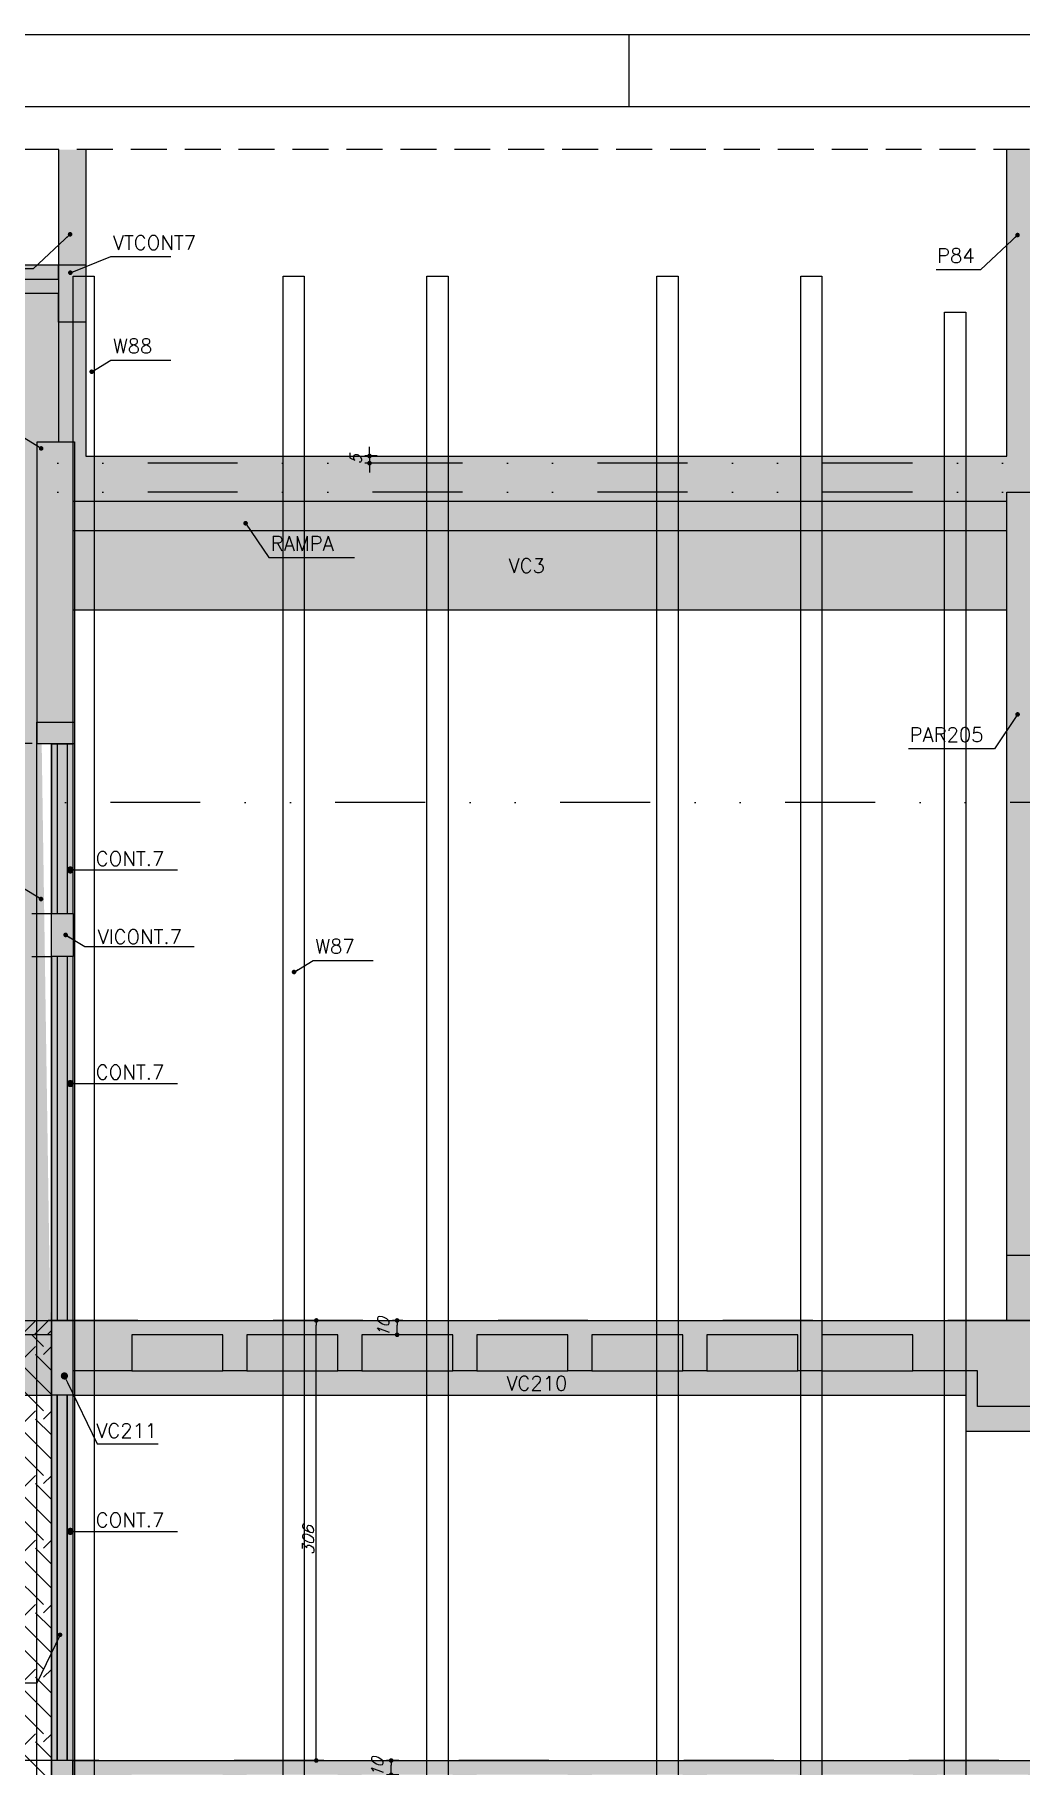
# Model space of a CAD drawing. Header units: millimetres. Extents: x 0 to 7795, y 0 to 4500.
# Drawn here: x 637 to 1322, y 3297 to 4500 of the extents above; entities that cross this region are included whole.
import ezdxf
from ezdxf import colors
from ezdxf.entities.mleader import LeaderData, LeaderLine
from ezdxf.math import Vec2, Vec3

# ---------------------------------------------------------------- set-up
doc = ezdxf.new("R2010")
doc.units = ezdxf.units.MM
doc.header["$LTSCALE"] = 50
doc.linetypes.add('DASHED', pattern=[0.75, 0.5, -0.25])
doc.linetypes.add('DIVIDE2', pattern=[0.625, 0.25, -0.125, 0, -0.125, 0, -0.125])
for name, color, linetype in [('F-AUX', 2, 'Continuous'), ('F-AUX-DET', 2, 'Continuous'), ('F-AUX-RED', 1, 'Continuous'), ('F-CORTE', 4, 'Continuous'), ('F-COTAS', 106, 'Continuous'), ('F-EIXOS-DET', 1, 'Continuous'), ('F-FUNDAÇÃO-VISTA', 253, 'Continuous'), ('F-LEADER', 1, 'Continuous'), ('F-MARGEM', 1, 'Continuous'), ('F-SOLIDO-CORTE', 71, 'Continuous'), ('F-TEXTO-YELLOW', 2, 'Continuous'), ('F-VIGA VISTA', 2, 'Continuous'), ('F-VISTA', 2, 'Continuous'), ('F-VISTA SÓLIDO 1', 254, 'Continuous'), ('F-VISTA SÓLIDO 3', 252, 'Continuous')]:
    doc.layers.add(name, color=color, linetype=linetype)
doc.styles.add('CP-TEXT-INCL', font='simplex.shx', dxfattribs={"oblique": 20})
doc.styles.add('MCP', font='simplex.shx')
doc.styles.get("Standard").update_dxf_attribs({"font": 'txt.shx'})
doc.dimstyles.new('CP-COTAS-50', dxfattribs={"dimscale": 0.64, "dimtxt": 12.5, "dimasz": 5, "dimexe": 5, "dimexo": 5, "dimgap": 2.5, "dimtad": 1, "dimdec": 1, "dimdsep": 46, "dimtxsty": 'CP-TEXT-INCL', "dimblk1": 'DOT', "dimblk2": 'DOT', "dimsah": 1, "dimcen": 9, "dimclrd": 256, "dimclre": 256, "dimclrt": 256, "dimadec": 0, "dimazin": 0, "dimtfac": 1, "dimtdec": 1, "dimtmove": 2, "dimatfit": 3, "dimldrblk": 'DOT', "dimfxl": 5, "dimtolj": 1, "dimarcsym": 0})
pattern_1 = [(50, (0, 107.151), (9.109233, -0.796954), [0.9525, -10.4775]), (355, (0, 107.151), (-1.76217, 9.552842), [0.762, -8.38203]), (100.45144, (0.759, 107.085), (7.347062, 8.755888), [0.8095, -8.904512]), (46.1842, (0, 109.691), (13.553952, -2.102116), [1.42875, -15.71625]), (96.63556, (1.13, 109.516), (11.870207, 12.371306), [1.21425, -13.35678]), (351.18415, (0, 109.691), (11.870207, 12.371306), [1.143, -12.572987]), (21, (1.27, 109.056), (7.58072, -5.11326), [0.9525, -10.4775]), (326, (1.27, 109.056), (3.090101, 9.209398), [0.762, -8.382]), (71.45144, (1.902, 108.63), (10.67082, 4.096138), [0.8095, -8.904497]), (37.5, (0, 107.1512), (0.1544302, 4.227752), [0, -8.2804, 0, -8.509, 0, -8.41375]), (7.5, (0, 107.151), (3.340983, 5.009029), [0, -4.8514, 0, -8.0899, 0, -3.20675]), (327.5, (-2.832, 107.1512), (6.7795298, -0.2864372), [0, -3.175, 0, -9.906, 0, -13.1445]), (317.5, (-4.102, 107.151), (7.406459, 1.2713246), [0, -4.1275, 0, -6.5786, 0, -9.3345])]

# ---------------------------------------------------------------- blocks, each defined once
blk = doc.blocks.new('_DOT')
at = {"color": 0, "linetype": 'ByBlock'}
blk.add_line((-0.5, 0), (-1, 0), dxfattribs=at)
at = {"color": 0, "linetype": 'ByBlock', "const_width": 0.5}
blk.add_lwpolyline([(-0.25, 0, 1), (0.25, 0, 1)], format="xyb", close=True, dxfattribs=at)
blk = doc.blocks.new('A0-2L_900')
at = {"layer": 'F-MARGEM', "color": 2}
blk.add_line((21, 90), (21, 89), dxfattribs=at)
blk.add_lwpolyline([(155.9, 0), (0, 0), (0, 90), (155.9, 90)], close=True, dxfattribs=at)
at = {"layer": 'F-MARGEM', "color": 7}
blk.add_lwpolyline([(2.5, 89), (154.9, 89), (154.9, 1), (2.5, 1)], close=True, dxfattribs=at)
blk = doc.blocks.new('*D83')
at = {"layer": 'DEFPOINTS', "color": 0, "transparency": 16777216}
for p in [(832.6, 3605.9), (837.2, 3605.9), (837.2, 3299.9)]:
    blk.add_point(p, dxfattribs=at)
at = {"layer": 'F-COTAS', "lineweight": -2, "transparency": 16777216}
for p, q in [((834, 3605.9), (829.4, 3605.9)), ((832.6, 3303.1), (832.6, 3602.7)), ((834, 3299.9), (829.4, 3299.9))]:
    blk.add_line(p, q, dxfattribs=at)
at = {"layer": 'F-COTAS', "lineweight": -2, "transparency": 16777216, "xscale": 3.2, "yscale": 3.2, "zscale": 3.2}
for p, rotation in [((832.6, 3605.9), 90), ((832.6, 3299.9), 270)]:
    blk.add_blockref('_DOT', p, dxfattribs=dict(at, rotation=rotation))
at = {"layer": 'F-COTAS', "transparency": 16777216, "insert": (827, 3452.9), "char_height": 8, "attachment_point": 5, "rotation": 90, "style": 'CP-TEXT-INCL'}
blk.add_mtext('\\A1;306', dxfattribs=at)
blk = doc.blocks.new('*D84')
at = {"layer": 'DEFPOINTS', "color": 0, "transparency": 16777216}
for p in [(884.7, 3299.9), (893.3, 3299.9), (893.3, 3289.9)]:
    blk.add_point(p, dxfattribs=at)
at = {"layer": 'F-COTAS', "lineweight": -2, "transparency": 16777216}
for p, q in [((890.1, 3299.9), (881.5, 3299.9)), ((890.1, 3289.9), (881.5, 3289.9)), ((884.7, 3293.1), (884.7, 3296.7))]:
    blk.add_line(p, q, dxfattribs=at)
at = {"layer": 'F-COTAS', "lineweight": -2, "transparency": 16777216, "xscale": 3.2, "yscale": 3.2, "zscale": 3.2}
for p, rotation in [((884.7, 3299.9), 90), ((884.7, 3289.9), 270)]:
    blk.add_blockref('_DOT', p, dxfattribs=dict(at, rotation=rotation))
at = {"layer": 'F-COTAS', "transparency": 16777216, "insert": (875.1, 3294.9), "char_height": 8, "attachment_point": 5, "rotation": 90, "style": 'CP-TEXT-INCL'}
blk.add_mtext('\\A1;10', dxfattribs=at)
blk = doc.blocks.new('*D85')
at = {"layer": 'DEFPOINTS', "color": 0, "transparency": 16777216}
for p in [(888.8, 3605.9), (895.9, 3605.9), (895.9, 3595.9)]:
    blk.add_point(p, dxfattribs=at)
at = {"layer": 'F-COTAS', "lineweight": -2, "transparency": 16777216}
for p, q in [((892.7, 3605.9), (885.6, 3605.9)), ((888.8, 3599.1), (888.8, 3602.7)), ((892.7, 3595.9), (885.6, 3595.9))]:
    blk.add_line(p, q, dxfattribs=at)
at = {"layer": 'F-COTAS', "lineweight": -2, "transparency": 16777216, "xscale": 3.2, "yscale": 3.2, "zscale": 3.2}
for p, rotation in [((888.8, 3605.9), 90), ((888.8, 3595.9), 270)]:
    blk.add_blockref('_DOT', p, dxfattribs=dict(at, rotation=rotation))
at = {"layer": 'F-COTAS', "transparency": 16777216, "insert": (879.2, 3600.9), "char_height": 8, "attachment_point": 5, "rotation": 90, "style": 'CP-TEXT-INCL'}
blk.add_mtext('\\A1;10', dxfattribs=at)
blk = doc.blocks.new('*D147')
at = {"layer": 'DEFPOINTS', "color": 0, "transparency": 16777216}
for p in [(869.6, 4202), (878.1, 4207), (878.1, 4202)]:
    blk.add_point(p, dxfattribs=at)
at = {"layer": 'F-COTAS', "lineweight": -2, "transparency": 16777216}
for p, q in [((869.6, 4210.2), (869.6, 4213.4)), ((874.9, 4207), (866.4, 4207)), ((874.9, 4202), (866.4, 4202)), ((869.6, 4207), (869.6, 4202)), ((869.6, 4198.8), (869.6, 4195.6))]:
    blk.add_line(p, q, dxfattribs=at)
at = {"layer": 'F-COTAS', "lineweight": -2, "transparency": 16777216, "xscale": 3.2, "yscale": 3.2, "zscale": 3.2}
for p, rotation in [((869.6, 4207), 270), ((869.6, 4202), 90)]:
    blk.add_blockref('_DOT', p, dxfattribs=dict(at, rotation=rotation))
at = {"layer": 'F-COTAS', "transparency": 16777216, "insert": (860, 4204.5), "char_height": 8, "attachment_point": 5, "rotation": 90, "style": 'CP-TEXT-INCL'}
blk.add_mtext('\\A1;5', dxfattribs=at)
blk = doc.blocks.new('*D169')
at = {"layer": 'DEFPOINTS', "color": 0, "transparency": 16777216}
for p in [(638.3, 4007), (626, 2982), (648.4, 2982)]:
    blk.add_point(p, dxfattribs=at)
at = {"layer": 'F-COTAS', "lineweight": -2, "transparency": 16777216}
for p, q in [((635.1, 4007), (622.8, 4007)), ((626, 4003.8), (626, 2985.2)), ((645.2, 2982), (622.8, 2982))]:
    blk.add_line(p, q, dxfattribs=at)
at = {"layer": 'F-COTAS', "lineweight": -2, "transparency": 16777216, "xscale": 3.2, "yscale": 3.2, "zscale": 3.2}
for p, rotation in [((626, 4007), 90), ((626, 2982), 270)]:
    blk.add_blockref('_DOT', p, dxfattribs=dict(at, rotation=rotation))
at = {"layer": 'F-COTAS', "transparency": 16777216, "insert": (620.4, 3494.5), "char_height": 8, "attachment_point": 5, "rotation": 90, "style": 'CP-TEXT-INCL'}
blk.add_mtext('\\A1;1025', dxfattribs=at)

msp = doc.modelspace()

# ---------------------------------------------------------------- hatches: boundary and pattern name
at = {"layer": 'F-AUX'}
h = msp.add_hatch(dxfattribs=at)
h.set_pattern_fill('AR-CONC', color=1, scale=0.05)
h.set_pattern_definition(pattern_1)
h.paths.add_polyline_path([(659.38, 3858.95), (652.38, 3858.95), (652.38, 3605.95), (659.38, 3605.95)])
h.paths.add_polyline_path([(652.38, 3888.95), (659.38, 3888.95), (659.38, 4006.95), (652.38, 4006.95)])
h = msp.add_hatch(dxfattribs=at)
h.set_pattern_fill('AR-CONC', color=1, scale=0.05)
h.set_pattern_definition(pattern_1)
h.paths.add_polyline_path([(659.38, 3553.95), (652.38, 3553.95), (652.38, 3299.95), (659.38, 3299.95)])
at = {"layer": 'F-AUX-DET'}
h = msp.add_hatch(dxfattribs=at)
h.set_pattern_fill('EARTH', color=252, scale=5, angle=45)
h.set_pattern_definition([(45, (-1764.928, 1724.438), (0, 44.90128), [31.75, -31.75]), (45, (-1773.347, 1732.857), (0, 44.90128), [31.75, -31.75]), (45, (-1781.766, 1741.276), (0, 44.90128), [31.75, -31.75]), (135, (-1781.766, 1746.89), (-44.90128, 0), [31.75, -31.75]), (135, (-1773.347, 1755.307), (-44.90128, 0), [31.75, -31.75]), (135, (-1764.928, 1763.726), (-44.90128, 0), [31.75, -31.75])])
h.paths.add_polyline_path([(406.66, 2798.95), (648.38, 2798.95), (648.38, 3595.95), (507.38, 3595.95), (507.38, 4201.95), (406.66, 4201.95)])
at = {"layer": 'F-SOLIDO-CORTE', "linetype": 'Continuous'}
msp.add_hatch(color=256, dxfattribs=at).paths.add_polyline_path([(653.38, 4339.95), (653.38, 4329.95), (522.38, 4329.95), (522.38, 4339.95), (503.38, 4339.95), (503.38, 4299.95), (522.38, 4299.95), (522.38, 4319.95), (653.38, 4319.95), (653.38, 4299.95), (672.38, 4299.95), (672.38, 4339.95)])
at = {"layer": 'F-SOLIDO-CORTE'}
h = msp.add_hatch(color=256, dxfattribs=at)
h.dxf.hatch_style = 1
h.paths.add_polyline_path([(638.5, 4006.95), (663.38, 4006.95), (663.38, 4216.95), (638.5, 4216.95)])
h = msp.add_hatch(color=256, dxfattribs=at)
h.dxf.hatch_style = 1
h.paths.add_polyline_path([(1692.38, 3950.69), (1692.38, 4167.95), (1702.19, 4167.95), (1705.58, 4167.95), (2099.22, 4167.95), (2100.8, 4167.95), (2120.83, 4167.95), (2139.62, 4167.95), (2144.81, 4167.95), (2398.88, 4167.95), (2398.88, 4143.52), (2398.88, 4121.95), (2405, 4121.95), (2414.71, 4121.95), (2422.42, 4121.95), (2426.88, 4121.95), (2440.24, 4121.95), (2467.88, 4121.95), (2577.99, 4121.95), (2586.35, 4121.95), (2645.88, 4121.95), (2645.88, 4106.95), (2664.88, 4106.95), (2664.88, 4146.88), (2664.88, 4151.95), (2672.57, 4151.95), (2732.1, 4151.95), (2819.56, 4151.95), (3144.84, 4151.95), (3152.38, 4151.95), (3152.38, 4166.95), (2830.56, 4166.95), (2823.56, 4166.95), (2819.56, 4166.95), (2743.1, 4166.95), (2736.1, 4166.95), (2732.1, 4166.95), (2683.57, 4166.95), (2676.57, 4166.95), (2672.57, 4166.95), (2663.23, 4166.95), (2645.88, 4166.95), (2645.88, 4136.95), (2597.35, 4136.95), (2590.35, 4136.95), (2586.35, 4136.95), (2467.88, 4136.95), (2467.88, 4157.91), (2467.88, 4181.95), (2451.24, 4181.95), (2444.24, 4181.95), (2440.24, 4181.95), (2437.82, 4181.95), (2430.82, 4181.95), (2426.82, 4181.95), (2425.71, 4181.95), (2418.71, 4181.95), (2416, 4181.95), (2414.71, 4181.95), (2409, 4181.95), (2405, 4181.95), (2155.81, 4181.95), (2148.81, 4181.95), (2144.81, 4181.95), (2131.83, 4181.95), (2124.83, 4181.95), (2120.83, 4181.95), (2110.22, 4181.95), (2103.22, 4181.95), (2099.22, 4181.95), (1716.58, 4181.95), (1709.58, 4181.95), (1705.58, 4181.95), (1703.38, 4181.95), (1696.38, 4181.95), (1684.38, 4181.95), (1677.38, 4181.95), (1673.38, 4181.95), (1667.83, 4181.95), (1660.83, 4181.95), (1656.83, 4181.95), (1342.88, 4181.95), (1335.88, 4181.95), (1331.88, 4181.95), (1323.88, 4181.95), (1312.88, 4181.95), (1312.88, 4175.41), (1312.88, 3666.21), (1312.88, 3650.95), (1313.8, 3650.95), (1331.88, 3650.95), (1342.86, 3650.95), (1348.43, 3650.95), (1674.3, 3650.95), (1692.38, 3650.95)])
h.paths.add_polyline_path([(1654.38, 3670.95), (1350.88, 3670.95), (1331.88, 3689.95), (1331.88, 3950.69), (1331.88, 4165.95), (1656.83, 4165.95), (1673.38, 4165.95), (1673.38, 3688.98)], flags=16)
h = msp.add_hatch(color=256, dxfattribs=at)
h.dxf.hatch_style = 1
h.paths.add_polyline_path([(1312.88, 4175.42), (663.38, 4175.42), (663.38, 4155.02), (1312.88, 4155.02)])
h = msp.add_hatch(color=256, dxfattribs=at)
h.dxf.hatch_style = 1
h.paths.add_polyline_path([(648.38, 3888.95), (652.38, 3888.95), (652.38, 4006.95), (648.38, 4006.95)])
h.paths.add_polyline_path([(652.38, 3858.95), (648.38, 3858.95), (648.38, 3605.95), (652.38, 3605.95)])
h = msp.add_hatch(color=256, dxfattribs=at)
h.dxf.hatch_style = 1
h.paths.add_polyline_path([(659.38, 3888.95), (663.38, 3888.95), (663.38, 4006.95), (659.38, 4006.95)])
h.paths.add_polyline_path([(663.38, 3858.95), (659.38, 3858.95), (659.38, 3605.95), (663.38, 3605.95)])
h = msp.add_hatch(color=256, dxfattribs=at)
h.dxf.hatch_style = 1
h.paths.add_polyline_path([(663.41, 3888.95), (648.41, 3888.95), (648.41, 3858.95), (663.41, 3858.95)])
h = msp.add_hatch(dxfattribs=at)
h.set_pattern_fill('ANSI31', color=1, scale=2, style=0)
h.set_pattern_definition([(45, (0, 85.7985), (-4.490128, 4.490128), [])])
h.paths.add_polyline_path([(648.38, 3605.95), (639.35, 3605.95), (558.87, 3605.95), (548.79, 3605.95), (522.38, 3605.95), (522.38, 3595.95), (558.87, 3595.95), (639.35, 3595.95), (648.38, 3595.95)])
h = msp.add_hatch(color=256, dxfattribs=at)
h.dxf.hatch_style = 1
h.paths.add_polyline_path([(663.38, 3605.95), (648.38, 3605.95), (648.38, 3553.95), (663.38, 3553.95)])
h = msp.add_hatch(color=256, dxfattribs=at)
h.dxf.hatch_style = 1
h.paths.add_polyline_path([(3152.38, 3605.95), (2995.46, 3605.95), (2849.78, 3605.95), (2495.89, 3605.95), (2473.68, 3605.95), (2441.74, 3605.95), (2438.38, 3605.95), (2407.9, 3605.95), (2402.07, 3605.95), (2394.25, 3605.95), (2386.06, 3605.95), (2378.38, 3605.95), (2374.73, 3605.95), (2370.45, 3605.95), (2368.42, 3605.95), (2278.84, 3605.95), (2001.29, 3605.95), (1973.34, 3605.95), (1876.43, 3605.95), (1712.88, 3605.95), (1703.72, 3605.95), (1702.19, 3605.95), (1673.47, 3605.95), (1663.57, 3605.95), (1652.88, 3605.95), (1646.4, 3605.95), (1639.56, 3605.95), (1440.87, 3605.95), (1352.38, 3605.95), (1343.22, 3605.95), (1341.69, 3605.95), (1312.97, 3605.95), (1303.07, 3605.95), (1292.38, 3605.95), (1231.79, 3605.95), (1026.59, 3605.95), (1013.6, 3605.95), (686.96, 3605.95), (684.54, 3605.95), (669.14, 3605.95), (663.38, 3605.95), (663.38, 3570.95), (669.14, 3570.95), (684.54, 3570.95), (686.96, 3570.95), (690.76, 3570.95), (704.25, 3570.95), (704.25, 3590.03), (704.25, 3595.95), (767.5, 3595.95), (767.5, 3576.86), (767.5, 3570.95), (769.42, 3570.95), (784.25, 3570.95), (784.25, 3590.03), (784.25, 3595.95), (847.5, 3595.95), (847.5, 3576.86), (847.5, 3570.95), (849.51, 3570.95), (853.73, 3570.95), (864.25, 3570.95), (864.25, 3590.03), (864.25, 3595.95), (927.5, 3595.95), (927.5, 3576.86), (927.5, 3570.95), (938.18, 3570.95), (942.36, 3570.95), (944.25, 3570.95), (944.25, 3590.03), (944.25, 3595.95), (1007.5, 3595.95), (1007.5, 3576.86), (1007.5, 3570.95), (1009.6, 3570.95), (1013.93, 3570.95), (1019.01, 3570.95), (1024.25, 3570.95), (1024.25, 3590.03), (1024.25, 3595.95), (1087.5, 3595.95), (1087.5, 3576.86), (1087.5, 3570.95), (1089.42, 3570.95), (1104.25, 3570.95), (1104.25, 3590.03), (1104.25, 3595.95), (1167.5, 3595.95), (1167.5, 3576.86), (1167.5, 3570.95), (1172.77, 3570.95), (1177.12, 3570.95), (1184.25, 3570.95), (1184.25, 3590.03), (1184.25, 3595.95), (1231.79, 3595.95), (1247.5, 3595.95), (1247.5, 3576.86), (1247.5, 3570.95), (1264.58, 3570.95), (1292.38, 3570.95), (1292.38, 3545.95), (1303.07, 3545.95), (1312.97, 3545.95), (1341.69, 3545.95), (1343.22, 3545.95), (1352.38, 3545.95), (1352.38, 3579.15), (1352.38, 3593.95), (1440.87, 3593.95), (1639.56, 3593.95), (1646.4, 3593.95), (1652.88, 3593.95), (1652.88, 3572.74), (1652.88, 3545.95), (1663.57, 3545.95), (1673.47, 3545.95), (1702.19, 3545.95), (1703.72, 3545.95), (1712.88, 3545.95), (1712.88, 3570.95), (1720.17, 3570.95), (1741.02, 3570.95), (1744.25, 3570.95), (1744.25, 3590.03), (1744.25, 3595.95), (1807.5, 3595.95), (1807.5, 3576.86), (1807.5, 3570.95), (1820.01, 3570.95), (1824.25, 3570.95), (1824.25, 3590.03), (1824.25, 3595.95), (1876.43, 3595.95), (1887.5, 3595.95), (1887.5, 3576.86), (1887.5, 3570.95), (1895.04, 3570.95), (1904.25, 3570.95), (1904.25, 3590.03), (1904.25, 3595.95), (1967.5, 3595.95), (1967.5, 3576.86), (1967.5, 3570.95), (1979.01, 3570.95), (1984.25, 3570.95), (1984.25, 3590.03), (1984.25, 3595.95), (2001.29, 3595.95), (2047.5, 3595.95), (2047.5, 3576.86), (2047.5, 3570.95), (2064.25, 3570.95), (2064.25, 3590.03), (2064.25, 3595.95), (2127.5, 3595.95), (2127.5, 3576.86), (2127.5, 3570.95), (2128.86, 3570.95), (2130.65, 3570.95), (2140.88, 3570.95), (2144.25, 3570.95), (2144.25, 3590.03), (2144.25, 3595.95), (2207.5, 3595.95), (2207.5, 3576.86), (2207.5, 3570.95), (2214.79, 3570.95), (2217.04, 3570.95), (2220.88, 3570.95), (2224.25, 3570.95), (2224.25, 3590.03), (2224.25, 3595.95), (2278.84, 3595.95), (2287.5, 3595.95), (2287.5, 3576.86), (2287.5, 3570.95), (2290.51, 3570.95), (2298.18, 3570.95), (2300.88, 3570.95), (2304.25, 3570.95), (2304.25, 3590.03), (2304.25, 3595.95), (2367.5, 3595.95), (2367.5, 3576.86), (2367.5, 3570.95), (2370.45, 3570.95), (2374.73, 3570.95), (2379.25, 3570.95), (2386.06, 3570.95), (2394.25, 3570.95), (2402.07, 3570.95), (2408.49, 3570.95), (2438.38, 3570.95), (2442.98, 3570.95), (2459.76, 3570.95), (2464.25, 3570.95), (2464.25, 3590.03), (2464.25, 3595.95), (2473.68, 3595.95), (2495.89, 3595.95), (2527.5, 3595.95), (2527.5, 3576.86), (2527.5, 3570.95), (2541.51, 3570.95), (2544.25, 3570.95), (2544.25, 3590.03), (2544.25, 3595.95), (2607.5, 3595.95), (2607.5, 3576.86), (2607.5, 3570.95), (2619.72, 3570.95), (2624.25, 3570.95), (2624.25, 3590.03), (2624.25, 3595.95), (2687.5, 3595.95), (2687.5, 3576.86), (2687.5, 3570.95), (2698.09, 3570.95), (2704.25, 3570.95), (2704.25, 3590.03), (2704.25, 3595.95), (2767.5, 3595.95), (2767.5, 3576.86), (2767.5, 3570.95), (2784.25, 3570.95), (2784.25, 3590.03), (2784.25, 3595.95), (2847.5, 3595.95), (2847.5, 3576.86), (2847.5, 3570.95), (2864.25, 3570.95), (2864.25, 3590.03), (2864.25, 3595.95), (2927.5, 3595.95), (2927.5, 3576.86), (2927.5, 3570.95), (2937.13, 3570.95), (2944.25, 3570.95), (2944.25, 3590.03), (2944.25, 3595.95), (2995.46, 3595.95), (3007.5, 3595.95), (3007.5, 3576.86), (3007.5, 3570.95), (3024.25, 3570.95), (3024.25, 3590.03), (3024.25, 3595.95), (3087.5, 3595.95), (3087.5, 3576.86), (3087.5, 3570.95), (3090.23, 3570.95), (3092.88, 3570.95), (3115.43, 3570.95), (3152.38, 3570.95)])
h = msp.add_hatch(color=256, dxfattribs=at)
h.dxf.hatch_style = 1
h.paths.add_polyline_path([(652.38, 3553.95), (648.38, 3553.95), (648.38, 3299.95), (652.38, 3299.95)])
h = msp.add_hatch(color=256, dxfattribs=at)
h.dxf.hatch_style = 1
h.paths.add_polyline_path([(663.38, 3553.95), (659.38, 3553.95), (659.38, 3299.95), (663.38, 3299.95)])
h = msp.add_hatch(color=256, dxfattribs=at)
h.dxf.hatch_style = 1
h.paths.add_polyline_path([(663.38, 3299.95), (648.38, 3299.95), (648.38, 3247.95), (663.38, 3247.95)])
h = msp.add_hatch(color=256, dxfattribs=at)
h.dxf.hatch_style = 1
h.paths.add_polyline_path([(3152.38, 3299.95), (3144.84, 3299.95), (3073.68, 3299.95), (2684.93, 3299.95), (2649.55, 3299.95), (2646.27, 3299.95), (2521.85, 3299.95), (2455.16, 3299.95), (2429.76, 3299.95), (2424.74, 3299.95), (2416.21, 3299.95), (2405.59, 3299.95), (2394.86, 3299.95), (2385.78, 3299.95), (2376.57, 3299.95), (2370.58, 3299.95), (2368.55, 3299.95), (2358.54, 3299.95), (2149.56, 3299.95), (2131.33, 3299.95), (2095.69, 3299.95), (2090.19, 3299.95), (1775.99, 3299.95), (1773.88, 3299.95), (1769.6, 3299.95), (1734.91, 3299.95), (1731.68, 3299.95), (1728.87, 3299.95), (1712.58, 3299.95), (1665.01, 3299.95), (1639.69, 3299.95), (1632.55, 3299.95), (1614.31, 3299.95), (1365.58, 3299.95), (1356.35, 3299.95), (1346.62, 3299.95), (1303.32, 3299.95), (1298.14, 3299.95), (1295.59, 3299.95), (1275.8, 3299.95), (1229.96, 3299.95), (1217.39, 3299.95), (1026.29, 3299.95), (1013.57, 3299.95), (739.25, 3299.95), (721.01, 3299.95), (702.77, 3299.95), (687.26, 3299.95), (684.54, 3299.95), (669.14, 3299.95), (666.59, 3299.95), (663.38, 3299.95), (663.38, 3264.95), (666.59, 3264.95), (669.14, 3264.95), (684.54, 3264.95), (687.26, 3264.95), (690.76, 3264.95), (696.55, 3264.95), (700.13, 3264.95), (704.25, 3264.95), (704.25, 3284.03), (704.25, 3289.95), (721.01, 3289.95), (739.25, 3289.95), (767.5, 3289.95), (767.5, 3270.86), (767.5, 3264.95), (769.06, 3264.95), (772.47, 3264.95), (775.04, 3264.95), (784.25, 3264.95), (784.25, 3284.03), (784.25, 3289.95), (847.5, 3289.95), (847.5, 3270.86), (847.5, 3264.95), (849.06, 3264.95), (864.25, 3264.95), (864.25, 3284.03), (864.25, 3289.95), (927.5, 3289.95), (927.5, 3270.86), (927.5, 3264.95), (929.06, 3264.95), (944.25, 3264.95), (944.25, 3284.03), (944.25, 3289.95), (1007.5, 3289.95), (1007.5, 3270.86), (1007.5, 3264.95), (1008.86, 3264.95), (1024.25, 3264.95), (1024.25, 3284.03), (1024.25, 3289.95), (1087.5, 3289.95), (1087.5, 3270.86), (1087.5, 3264.95), (1088.74, 3264.95), (1104.25, 3264.95), (1104.25, 3284.03), (1104.25, 3289.95), (1167.5, 3289.95), (1167.5, 3270.86), (1167.5, 3264.95), (1176.99, 3264.95), (1184.25, 3264.95), (1184.25, 3284.03), (1184.25, 3289.95), (1217.39, 3289.95), (1229.96, 3289.95), (1247.5, 3289.95), (1247.5, 3270.86), (1247.5, 3264.95), (1264.25, 3264.95), (1264.25, 3284.03), (1264.25, 3289.95), (1275.8, 3289.95), (1295.59, 3289.95), (1298.14, 3289.95), (1303.32, 3289.95), (1327.5, 3289.95), (1327.5, 3270.86), (1327.5, 3264.95), (1328.46, 3264.95), (1333.93, 3264.95), (1339.01, 3264.95), (1344.25, 3264.95), (1344.25, 3284.03), (1344.25, 3289.95), (1347.06, 3289.95), (1356.35, 3289.95), (1365.58, 3289.95), (1407.5, 3289.95), (1407.5, 3270.86), (1407.5, 3264.95), (1409.34, 3264.95), (1424.25, 3264.95), (1424.25, 3284.03), (1424.25, 3289.95), (1487.5, 3289.95), (1487.5, 3270.86), (1487.5, 3264.95), (1488.59, 3264.95), (1496.23, 3264.95), (1504.25, 3264.95), (1504.25, 3284.03), (1504.25, 3289.95), (1567.5, 3289.95), (1567.5, 3270.86), (1567.5, 3264.95), (1569.34, 3264.95), (1574.77, 3264.95), (1584.25, 3264.95), (1584.25, 3284.03), (1584.25, 3289.95), (1614.31, 3289.95), (1632.55, 3289.95), (1639.69, 3289.95), (1647.5, 3289.95), (1647.5, 3270.86), (1647.5, 3264.95), (1650.64, 3264.95), (1658.36, 3264.95), (1664.25, 3264.95), (1664.25, 3284.03), (1664.25, 3289.95), (1712.58, 3289.95), (1727.5, 3289.95), (1727.5, 3270.86), (1727.5, 3264.95), (1729.2, 3264.95), (1744.25, 3264.95), (1744.25, 3284.03), (1744.25, 3289.95), (1769.6, 3289.95), (1775.99, 3289.95), (1807.5, 3289.95), (1807.5, 3270.86), (1807.5, 3264.95), (1810.45, 3264.95), (1813.93, 3264.95), (1824.25, 3264.95), (1824.25, 3284.03), (1824.25, 3289.95), (1887.5, 3289.95), (1887.5, 3270.86), (1887.5, 3264.95), (1904.25, 3264.95), (1904.25, 3284.03), (1904.25, 3289.95), (1967.5, 3289.95), (1967.5, 3270.86), (1967.5, 3264.95), (1969.78, 3264.95), (1984.25, 3264.95), (1984.25, 3284.03), (1984.25, 3289.95), (2047.5, 3289.95), (2047.5, 3270.86), (2047.5, 3264.95), (2064.25, 3264.95), (2064.25, 3284.03), (2064.25, 3289.95), (2090.44, 3289.95), (2095.69, 3289.95), (2127.5, 3289.95), (2127.5, 3270.86), (2127.5, 3264.95), (2131.71, 3264.95), (2134.22, 3264.95), (2137.61, 3264.95), (2141.13, 3264.95), (2144.25, 3264.95), (2144.25, 3284.03), (2144.25, 3289.95), (2149.56, 3289.95), (2207.5, 3289.95), (2207.5, 3270.86), (2207.5, 3264.95), (2209.07, 3264.95), (2224.25, 3264.95), (2224.25, 3284.03), (2224.25, 3289.95), (2287.5, 3289.95), (2287.5, 3270.86), (2287.5, 3264.95), (2290.1, 3264.95), (2304.25, 3264.95), (2304.25, 3284.03), (2304.25, 3289.95), (2358.54, 3289.95), (2367.5, 3289.95), (2367.5, 3270.86), (2367.5, 3264.95), (2370.58, 3264.95), (2376.57, 3264.95), (2384.25, 3264.95), (2384.25, 3284.03), (2384.25, 3289.95), (2394.86, 3289.95), (2405.59, 3289.95), (2416.21, 3289.95), (2424.74, 3289.95), (2430.7, 3289.95), (2447.5, 3289.95), (2447.5, 3270.86), (2447.5, 3264.95), (2454.77, 3264.95), (2464.25, 3264.95), (2464.25, 3284.03), (2464.25, 3289.95), (2521.85, 3289.95), (2527.5, 3289.95), (2527.5, 3270.86), (2527.5, 3264.95), (2530.17, 3264.95), (2535.04, 3264.95), (2538.41, 3264.95), (2544.25, 3264.95), (2544.25, 3284.03), (2544.25, 3289.95), (2607.5, 3289.95), (2607.5, 3270.86), (2607.5, 3264.95), (2611.13, 3264.95), (2618.41, 3264.95), (2624.25, 3264.95), (2624.25, 3284.03), (2624.25, 3289.95), (2646.27, 3289.95), (2649.55, 3289.95), (2684.93, 3289.95), (2687.5, 3289.95), (2687.5, 3270.86), (2687.59, 3264.95), (2691.09, 3264.95), (2698.22, 3264.95), (2704.25, 3264.95), (2704.25, 3284.03), (2704.25, 3289.95), (2767.5, 3289.95), (2767.5, 3270.86), (2767.5, 3264.95), (2769.93, 3264.95), (2776.61, 3264.95), (2779.01, 3264.95), (2784.25, 3264.95), (2784.25, 3284.03), (2784.25, 3289.95), (2847.5, 3289.95), (2847.5, 3270.86), (2847.5, 3264.95), (2849.93, 3264.95), (2858.41, 3264.95), (2864.25, 3264.95), (2864.25, 3284.03), (2864.25, 3289.95), (2927.5, 3289.95), (2927.5, 3270.86), (2927.5, 3264.95), (2929.93, 3264.95), (2944.25, 3264.95), (2944.25, 3284.03), (2944.25, 3289.95), (3007.5, 3289.95), (3007.5, 3270.86), (3007.5, 3264.95), (3008.97, 3264.95), (3024.25, 3264.95), (3024.25, 3284.03), (3024.25, 3289.95), (3073.68, 3289.95), (3087.5, 3289.95), (3087.5, 3270.86), (3087.5, 3264.95), (3088.88, 3264.95), (3094.77, 3264.95), (3115.24, 3264.95), (3144.84, 3264.95), (3152.38, 3264.95)])
at = {"layer": 'F-VISTA SÓLIDO 1'}
h = msp.add_hatch(color=256, dxfattribs=at)
h.dxf.hatch_style = 1
h.paths.add_polyline_path([(1331.88, 4420), (1312.88, 4420), (1312.88, 4206.95), (672.38, 4206.95), (672.38, 4299.95), (653.38, 4299.95), (653.38, 4216.95), (663.38, 4216.95), (663.38, 4175.42), (1312.88, 4175.42), (1312.88, 4181.95), (1331.88, 4181.95)])
h = msp.add_hatch(color=256, dxfattribs=at)
h.dxf.hatch_style = 1
h.paths.add_polyline_path([(653.38, 4420), (653.38, 4339.95), (672.38, 4339.95), (672.38, 4420)])
h = msp.add_hatch(color=256, dxfattribs=at)
h.dxf.hatch_style = 1
h.paths.add_polyline_path([(522.38, 4339.95), (653.38, 4339.95), (653.38, 4329.95), (522.38, 4329.95)])
h = msp.add_hatch(color=256, dxfattribs=at)
h.dxf.hatch_style = 1
h.paths.add_polyline_path([(648.38, 3553.95), (522.38, 3553.95), (522.38, 4201.95), (523.3, 4201.95), (523.3, 4229.95), (503.38, 4229.95), (503.38, 4299.95), (522.38, 4299.95), (522.38, 4319.95), (653.38, 4319.95), (653.38, 4216.95), (638.5, 4216.95)])
h = msp.add_hatch(color=256, dxfattribs=at)
h.dxf.hatch_style = 1
h.paths.add_polyline_path([(663.38, 4155.02), (663.38, 4099.95), (1312.88, 4099.95), (1312.88, 4155.02)])
h = msp.add_hatch(color=256, dxfattribs=at)
h.dxf.hatch_style = 1
h.paths.add_polyline_path([(663.38, 3553.95), (1284.23, 3553.95), (1284.23, 3570.95), (663.38, 3570.95)])
h = msp.add_hatch(color=256, dxfattribs=at)
h.dxf.hatch_style = 1
h.paths.add_polyline_path([(1284.23, 3528.95), (1352.38, 3528.95), (1352.38, 3570.95), (1284.23, 3570.95)])
at = {"layer": 'F-VISTA SÓLIDO 3'}
h = msp.add_hatch(color=256, dxfattribs=at)
h.dxf.hatch_style = 1
h.paths.add_polyline_path([(1331.88, 3650.95), (1331.88, 3650.95), (1313.8, 3650.95), (1312.88, 3650.95), (1312.88, 3605.95), (1312.97, 3605.95), (1331.88, 3605.95)])
h = msp.add_hatch(color=256, dxfattribs=at)
h.dxf.hatch_style = 1
h.paths.add_polyline_path([(767.5, 3595.95), (704.25, 3595.95), (704.25, 3590.03), (704.25, 3570.95), (757.46, 3570.95), (767.5, 3570.95), (767.5, 3576.86)])
h = msp.add_hatch(color=256, dxfattribs=at)
h.dxf.hatch_style = 1
h.paths.add_polyline_path([(847.5, 3595.95), (784.25, 3595.95), (784.25, 3590.03), (784.25, 3570.95), (847.5, 3570.95), (847.5, 3576.86)])
h = msp.add_hatch(color=256, dxfattribs=at)
h.dxf.hatch_style = 1
h.paths.add_polyline_path([(927.5, 3595.95), (864.25, 3595.95), (864.25, 3590.03), (864.25, 3570.95), (927.5, 3570.95), (927.5, 3576.86)])
h = msp.add_hatch(color=256, dxfattribs=at)
h.dxf.hatch_style = 1
h.paths.add_polyline_path([(1007.5, 3595.95), (944.25, 3595.95), (944.25, 3590.03), (944.25, 3570.95), (1007.5, 3570.95), (1007.5, 3576.86)])
h = msp.add_hatch(color=256, dxfattribs=at)
h.dxf.hatch_style = 1
h.paths.add_polyline_path([(1087.5, 3595.95), (1024.25, 3595.95), (1024.25, 3590.03), (1024.25, 3570.95), (1087.5, 3570.95), (1087.5, 3576.86)])
h = msp.add_hatch(color=256, dxfattribs=at)
h.dxf.hatch_style = 1
h.paths.add_polyline_path([(1167.5, 3595.95), (1104.25, 3595.95), (1104.25, 3590.03), (1104.25, 3570.95), (1167.5, 3570.95), (1167.5, 3576.86)])
h = msp.add_hatch(color=256, dxfattribs=at)
h.dxf.hatch_style = 1
h.paths.add_polyline_path([(1247.5, 3595.95), (1231.79, 3595.95), (1184.25, 3595.95), (1184.25, 3590.03), (1184.25, 3570.95), (1247.5, 3570.95), (1247.5, 3576.86)])

# ---------------------------------------------------------------- linework, layer by layer
at = {"color": 1, "linetype": 'DASHED'}
msp.add_lwpolyline([(3466.11, 4420), (406.66, 4420), (406.66, 2798.95)], dxfattribs=at)
msp.add_lwpolyline([(406.66, 2798.95), (3280.84, 2798.95), (3373.15, 3566.67), (3320.06, 3588.29), (3420.54, 3577.81), (3367.45, 3599.43), (3466.11, 4420), (406.66, 4420)], close=True, dxfattribs=at)
at = {"layer": 'F-AUX'}
msp.add_line((648.38, 4006.95), (663.38, 4006.95), dxfattribs=at)
at = {"layer": 'F-CORTE'}
for p, q in [((1312.88, 4175.41), (1312.88, 4181.95)), ((1312.88, 4181.95), (1342.88, 4181.95)), ((1312.88, 4175.42), (663.38, 4175.42)), ((1312.88, 3666.21), (1312.88, 4175.41)), ((663.38, 4155.41), (663.38, 3888.95)), ((1312.88, 4155.02), (663.38, 4155.02)), ((648.38, 4006.95), (648.38, 3888.95)), ((648.38, 3888.95), (648.38, 4006.95)), ((652.38, 4006.95), (652.38, 3888.95)), ((659.38, 4006.95), (659.38, 3888.95)), ((663.38, 4006.95), (663.38, 3888.95)), ((648.38, 3736.01), (648.38, 3858.95)), ((648.38, 3858.95), (648.38, 2981.95)), ((652.38, 3858.95), (652.38, 3605.95)), ((659.38, 3858.95), (659.38, 3605.95)), ((663.38, 3858.95), (663.38, 2981.95)), ((663.38, 3858.95), (663.38, 3835.89)), ((663.38, 3835.89), (663.38, 3605.95)), ((648.38, 3605.95), (648.38, 3736.01)), ((1312.88, 3650.95), (1312.88, 3666.21)), ((1313.8, 3650.95), (1312.88, 3650.95)), ((1331.88, 3650.95), (1313.8, 3650.95)), ((663.38, 3605.95), (669.14, 3605.95)), ((669.14, 3605.95), (684.54, 3605.95)), ((684.54, 3605.95), (686.96, 3605.95)), ((686.96, 3605.95), (1013.6, 3605.95)), ((1013.6, 3605.95), (1026.59, 3605.95)), ((1026.59, 3605.95), (1231.79, 3605.95)), ((1231.79, 3605.95), (1292.38, 3605.95)), ((1292.38, 3605.95), (1303.07, 3605.95)), ((1303.07, 3605.95), (1312.97, 3605.95)), ((1312.97, 3605.95), (1341.69, 3605.95)), ((648.38, 3410.5), (648.38, 3595.95)), ((652.38, 3553.95), (652.38, 3299.95)), ((659.38, 3553.95), (659.38, 3299.95)), ((648.38, 3299.95), (648.38, 3410.5)), ((648.38, 3104.5), (648.38, 3299.95))]:
    msp.add_line(p, q, dxfattribs=at)
at = {"layer": 'F-CORTE', "color": 3}
for p, q in [((558.87, 3605.95), (639.35, 3605.95)), ((639.35, 3605.95), (648.38, 3605.95)), ((639.35, 3595.95), (558.87, 3595.95)), ((648.38, 3595.95), (639.35, 3595.95))]:
    msp.add_line(p, q, dxfattribs=at)
at = {"layer": 'F-CORTE', "linetype": 'Continuous'}
for points in [[(503.38, 4339.95), (522.38, 4339.95), (522.38, 4329.95), (653.38, 4329.95), (653.38, 4339.95), (672.38, 4339.95)], [(672.38, 4339.95), (672.38, 4339.95), (672.38, 4299.95), (653.38, 4299.95), (653.38, 4319.95), (522.38, 4319.95), (522.38, 4299.95), (503.38, 4299.95), (503.38, 4339.95), (503.38, 4339.95)]]:
    msp.add_lwpolyline(points, dxfattribs=at)
at = {"layer": 'F-CORTE'}
for points in [[(664.5, 4006.95), (638.5, 4006.95), (638.5, 4216.95), (664.5, 4216.95)], [(648.41, 3888.95), (663.41, 3888.95), (663.41, 3858.95), (648.41, 3858.95)], [(663.38, 3553.95), (648.38, 3553.95), (648.38, 3605.95), (663.38, 3605.95)], [(648.38, 3247.95), (663.38, 3247.95), (663.38, 3299.95), (648.38, 3299.95)]]:
    msp.add_lwpolyline(points, close=True, dxfattribs=at)
for points in [[(1312.88, 4175.41), (1312.88, 4175.41)], [(1341.69, 3545.95), (1312.97, 3545.95), (1303.07, 3545.95), (1292.38, 3545.95), (1292.38, 3570.95), (1264.58, 3570.95), (1247.5, 3570.95), (1247.5, 3576.86), (1247.5, 3595.95), (1231.79, 3595.95), (1184.25, 3595.95), (1184.25, 3590.03), (1184.25, 3570.95), (1177.12, 3570.95), (1172.77, 3570.95), (1167.5, 3570.95), (1167.5, 3576.86), (1167.5, 3595.95), (1104.25, 3595.95), (1104.25, 3590.03), (1104.25, 3570.95), (1089.42, 3570.95), (1087.5, 3570.95), (1087.5, 3576.86), (1087.5, 3595.95), (1024.25, 3595.95), (1024.25, 3590.03), (1024.25, 3570.95), (1019.01, 3570.95), (1013.93, 3570.95), (1009.6, 3570.95), (1007.5, 3570.95), (1007.5, 3576.86), (1007.5, 3595.95), (944.25, 3595.95), (944.25, 3590.03), (944.25, 3570.95), (942.36, 3570.95), (938.18, 3570.95), (927.5, 3570.95), (927.5, 3576.86), (927.5, 3595.95), (864.25, 3595.95), (864.25, 3590.03), (864.25, 3570.95), (853.73, 3570.95), (849.51, 3570.95), (847.5, 3570.95), (847.5, 3576.86), (847.5, 3595.95), (784.25, 3595.95), (784.25, 3590.03), (784.25, 3570.95), (769.42, 3570.95), (767.5, 3570.95), (767.5, 3576.86), (767.5, 3595.95), (704.25, 3595.95), (704.25, 3590.03), (704.25, 3570.95), (690.76, 3570.95), (686.96, 3570.95), (684.54, 3570.95), (669.14, 3570.95), (663.38, 3570.95), (663.38, 3495.39), (663.38, 3299.95), (666.59, 3299.95), (669.14, 3299.95), (684.54, 3299.95), (687.26, 3299.95), (702.77, 3299.95), (721.01, 3299.95), (739.25, 3299.95), (1013.57, 3299.95), (1026.29, 3299.95), (1217.39, 3299.95), (1229.96, 3299.95), (1275.8, 3299.95), (1295.59, 3299.95), (1298.14, 3299.95), (1303.32, 3299.95), (1346.62, 3299.95)], [(652.38, 3299.95), (652.38, 3410.5), (652.38, 3553.95)], [(659.38, 3299.95), (659.38, 3410.5), (659.38, 3553.95)]]:
    msp.add_lwpolyline(points, dxfattribs=at)
at = {"layer": 'F-EIXOS-DET', "color": 1, "linetype": 'DIVIDE2', "ltscale": 5}
for p, q in [((3437.49, 4201.95), (406.66, 4201.95)), ((3437.49, 4181.95), (406.66, 4181.95)), ((3411.52, 3965.95), (406.66, 3965.95)), ((3368.23, 3605.95), (406.66, 3605.95)), ((3341.08, 3299.95), (406.66, 3299.95))]:
    msp.add_line(p, q, dxfattribs=at)
at = {"layer": 'F-FUNDAÇÃO-VISTA'}
for points in [[(663.41, 3888.95), (663.41, 4331.95), (678.11, 4331.95), (678.11, 2798.95)], [(809.53, 2798.95), (809.53, 4331.95), (824.23, 4331.95), (824.23, 2798.95)], [(909.53, 2798.95), (909.53, 4331.95), (924.23, 4331.95), (924.23, 2798.95)], [(1069.53, 2798.95), (1069.53, 4331.95), (1084.23, 4331.95), (1084.23, 2798.95)], [(1169.53, 2798.95), (1169.53, 4331.95), (1184.23, 4331.95), (1184.23, 2798.95)], [(1269.53, 2798.95), (1269.53, 4306.95), (1284.23, 4306.95), (1284.23, 2798.95)], [(638.3, 2798.95), (638.3, 4021.95), (664.5, 4021.95), (664.5, 2798.95)], [(663.41, 2981.95), (663.41, 3858.95)]]:
    msp.add_lwpolyline(points, dxfattribs=at)
at = {"layer": 'F-VIGA VISTA'}
for points in [[(663.38, 3570.95), (663.38, 3553.95), (1284.23, 3553.95)], [(1284.23, 3553.95), (1284.23, 3528.95), (1284.23, 3528.95)], [(1284.23, 3528.95), (1434.23, 3528.95)]]:
    msp.add_lwpolyline(points, dxfattribs=at)
at = {"layer": 'F-VISTA', "linetype": 'Continuous'}
for p, q in [((653.38, 4420), (653.38, 4216.95)), ((663.38, 4099.95), (1312.88, 4099.95)), ((1312.88, 3605.95), (1312.88, 3650.95)), ((704.25, 3570.95), (757.46, 3570.95)), ((757.46, 3570.95), (767.5, 3570.95)), ((784.25, 3570.95), (847.5, 3570.95)), ((864.25, 3570.95), (927.5, 3570.95)), ((944.25, 3570.95), (1007.5, 3570.95)), ((1024.25, 3570.95), (1087.5, 3570.95)), ((1104.25, 3570.95), (1167.5, 3570.95)), ((1184.25, 3570.95), (1247.5, 3570.95))]:
    msp.add_line(p, q, dxfattribs=at)
at = {"layer": 'F-VISTA'}
for p, q in [((522.38, 4339.95), (653.38, 4339.95)), ((522.38, 3553.95), (648.38, 3553.95))]:
    msp.add_line(p, q, dxfattribs=at)
at = {"layer": 'F-VISTA', "color": 1, "linetype": 'DASHED'}
for p, q in [((522.38, 3888.95), (648.38, 3888.95)), ((522.38, 3858.95), (648.41, 3858.95))]:
    msp.add_line(p, q, dxfattribs=at)
at = {"layer": 'F-VISTA', "linetype": 'Continuous'}
msp.add_lwpolyline([(672.38, 4420), (672.38, 4206.95), (1312.88, 4206.95), (1312.88, 4420)], dxfattribs=at)

# ---------------------------------------------------------------- block references
at = {"layer": 'F-MARGEM', "xscale": 50, "yscale": 50, "zscale": 50}
msp.add_blockref('A0-2L_900', (0, 0), dxfattribs=at)

# ---------------------------------------------------------------- texts
at = {"layer": 'F-TEXTO-YELLOW', "style": 'MCP'}
for s, p in [('VTCONT7', (691.12, 4350.39)), ('P84', (1264.36, 4341.35)), ('W88', (691.12, 4278.47)), ('RAMPA', (800.96, 4141.15)), ('VC3', (966.28, 4125.68)), ('PAR205', (1245.2, 4008.22)), ('CONT.7', (679.25, 3922.06)), ('VICONT.7', (680.49, 3867.66)), ('W87', (831.88, 3861.09)), ('CONT.7', (679.25, 3773.52)), ('VC210', (964.81, 3557.19)), ('VC211', (679.54, 3524.34)), ('CONT.7', (679.25, 3462.15))]:
    msp.add_text(s, height=10, dxfattribs=at).set_placement(p)

# ---------------------------------------------------------------- dimensions: what is measured, and where the dimension line sits
at = {"layer": 'F-COTAS'}
for base, p1, p2, picture, middle in [((869.57, 4201.95), (878.09, 4206.95), (878.09, 4201.95), '*D147', (859.97, 4204.45)), ((625.97, 2981.95), (638.3, 4006.95), (648.38, 2981.95), '*D169', (620.37, 3494.45)), ((832.6, 3605.95), (837.22, 3299.95), (837.22, 3605.95), '*D83', (827, 3452.95)), ((888.81, 3605.95), (895.88, 3595.95), (895.88, 3605.95), '*D85', (879.21, 3600.95)), ((884.73, 3299.95), (893.27, 3289.95), (893.27, 3299.95), '*D84', (875.13, 3294.95))]:
    dim = msp.add_linear_dim(base=base, p1=p1, p2=p2, angle=90, dimstyle='CP-COTAS-50', dxfattribs=at)
    dim.commit()
    dim.dimension.update_dxf_attribs({"geometry": picture, "text_midpoint": middle})

# ---------------------------------------------------------------- leaders
at = {"layer": 'F-AUX-RED'}
ml = msp.add_multileader_mtext('Standard', dxfattribs=at)
ml.set_content('', color=256)
ml.set_leader_properties()
ml.set_arrow_properties(name='DOT')
ml.build(insert=Vec2(0, 0))
ml.multileader.update_dxf_attribs({"text_right_attachment_type": 6, "text_top_attachment_type": 0, "text_bottom_attachment_type": 0, "dogleg_length": 0.36, "arrow_head_size": 5})
ctx = ml.context
ctx.base_point, ctx.char_height, ctx.arrow_head_size, ctx.landing_gap_size, ctx.plane_origin = Vec3(736.16, 3919.14), 0.18, 5, 0.09, Vec3(661.55, 3919.14)
ctx.right_attachment = 6
notes = []
notes.append((ctx, [(0, (1, 1, 0), (682.2, 3919.14), (1, 0), 53.97, [(0, [(661.55, 3919.14)], 256, [])])]))
ctx.mtext.insert, ctx.mtext.flow_direction = Vec3(736.25, 3919.23), 5
ml = msp.add_multileader_mtext('Standard', dxfattribs=at)
ml.set_content('', color=256)
ml.set_leader_properties()
ml.set_arrow_properties(name='DOT')
ml.build(insert=Vec2(0, 0))
ml.multileader.update_dxf_attribs({"text_right_attachment_type": 6, "text_top_attachment_type": 0, "text_bottom_attachment_type": 0, "dogleg_length": 0.36, "arrow_head_size": 5})
ctx = ml.context
ctx.base_point, ctx.char_height, ctx.arrow_head_size, ctx.landing_gap_size, ctx.plane_origin = Vec3(736.16, 3770.6), 0.18, 5, 0.09, Vec3(661.55, 3770.6)
ctx.right_attachment = 6
notes.append((ctx, [(0, (1, 1, 0), (682.2, 3770.6), (1, 0), 53.97, [(0, [(661.55, 3770.6)], 256, [])])]))
ctx.mtext.insert, ctx.mtext.flow_direction = Vec3(736.25, 3770.69), 5
ml = msp.add_multileader_mtext('Standard', dxfattribs=at)
ml.set_content('', color=256)
ml.set_leader_properties()
ml.set_arrow_properties(name='DOT')
ml.build(insert=Vec2(0, 0))
ml.multileader.update_dxf_attribs({"text_right_attachment_type": 6, "text_top_attachment_type": 0, "text_bottom_attachment_type": 0, "dogleg_length": 0.36, "arrow_head_size": 5})
ctx = ml.context
ctx.base_point, ctx.char_height, ctx.arrow_head_size, ctx.landing_gap_size, ctx.plane_origin = Vec3(722.53, 3520.08), 0.18, 5, 0.09, Vec3(665.41, 3551.18)
ctx.right_attachment = 6
notes.append((ctx, [(0, (1, 1, 0), (680.26, 3520.08), (1, 0), 42.26, [(0, [(657.42, 3567.3)], 256, [])])]))
ctx.mtext.insert, ctx.mtext.flow_direction = Vec3(722.62, 3520.17), 5
ml = msp.add_multileader_mtext('Standard', dxfattribs=at)
ml.set_content('', color=256)
ml.set_leader_properties()
ml.set_arrow_properties(name='DOT')
ml.build(insert=Vec2(0, 0))
ml.multileader.update_dxf_attribs({"text_right_attachment_type": 6, "text_top_attachment_type": 0, "text_bottom_attachment_type": 0, "dogleg_length": 0.36, "arrow_head_size": 5})
ctx = ml.context
ctx.base_point, ctx.char_height, ctx.arrow_head_size, ctx.landing_gap_size, ctx.plane_origin = Vec3(736.16, 3459.23), 0.18, 5, 0.09, Vec3(661.55, 3459.23)
ctx.right_attachment = 6
notes.append((ctx, [(0, (1, 1, 0), (682.2, 3459.23), (1, 0), 53.97, [(0, [(661.55, 3459.23)], 256, [])])]))
ctx.mtext.insert, ctx.mtext.flow_direction = Vec3(736.25, 3459.32), 5
at = {"layer": 'F-LEADER'}
for points in [[(661.38, 4361.13), (635.73, 4337.06), (604.85, 4337.06)], [(1320.29, 4360.62), (1294.64, 4336.55), (1263.76, 4336.55)], [(661.55, 4334.44), (689.67, 4345.6), (731.34, 4345.6)], [(676.39, 4265.57), (689.67, 4273.68), (731.34, 4273.68)], [(641.25, 4212.26), (627.97, 4220.37), (575.21, 4220.37)], [(783.44, 4160.23), (799.52, 4136.35), (859.26, 4136.35)], [(1320.33, 4027.31), (1304.26, 4003.43), (1244.51, 4003.43)], [(641.15, 3898.9), (627.87, 3907.01), (586.2, 3907.01)], [(658.27, 3873.96), (671.55, 3865.84), (747.68, 3865.84)], [(817.15, 3848.18), (830.43, 3856.29), (872.1, 3856.29)], [(654.37, 3387.28), (638.3, 3353.68), (584.21, 3353.68)]]:
    msp.add_leader(points, dimstyle='CP-COTAS-50', dxfattribs=at)
for ctx, leaders in notes:
    for number, flags, end, landing, length, lines in leaders:
        leader = LeaderData()
        leader.index, (leader.has_last_leader_line, leader.has_dogleg_vector, leader.attachment_direction) = number, flags
        leader.last_leader_point, leader.dogleg_vector, leader.dogleg_length = Vec3(end), Vec3(landing), length
        for number, points, colour, breaks in lines:
            line = LeaderLine()
            line.index, line.vertices, line.color, line.breaks = number, Vec3.list(points), colors.encode_raw_color(colour), breaks
            leader.lines.append(line)
        ctx.leaders.append(leader)

doc.saveas('drawing.dxf')
